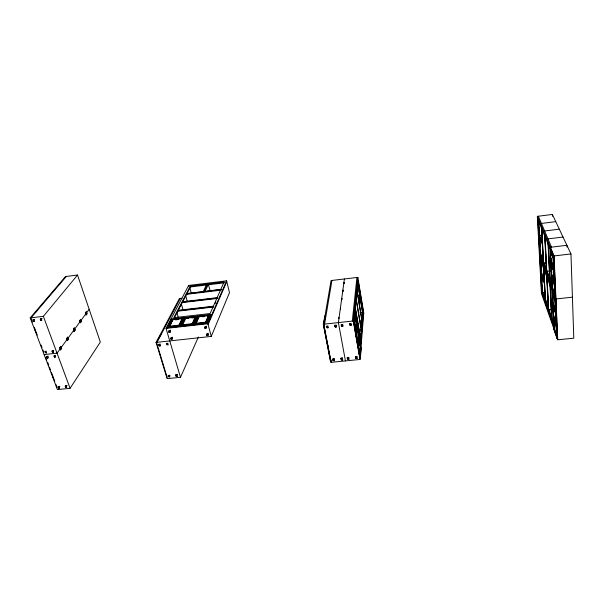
<?xml version="1.0" encoding="UTF-8"?>
<svg xmlns="http://www.w3.org/2000/svg" width="604" height="604" viewBox="0 0 604 604"><rect width="100%" height="100%" fill="white"/><g stroke="black" fill="none" stroke-linecap="round" stroke-linejoin="round"><path stroke-width="0.91" d="M168.81 331.679L168.81 330.705L170.003 330.577L170.268 332.427L169.067 332.562L168.871 331.898M86.236 313.461L85.685 313.801L86.093 314.986L85.768 314.035L86.689 312.842L85.987 313.385L86.682 313.552M80.173 321.101L80.845 320.928M74.043 330.275L74.239 330.63M67.255 339.138L67.535 339.667M60.438 348.599L59.788 347.655L60.423 348.893L60.83 348.281M60.913 347.821L60.778 348.191L61.125 347.919M67.437 340.573L68.418 339.403L67.61 337.168L66.629 338.338C67.61 338.195 67.452 342.876 67.255 339.508C67.112 338.965 67.595 339.954 67.421 339.75M67.829 339.025L67.61 337.168M68.139 338.361L67.187 339.539M359.833 353.665L359.69 355.424L360.173 355.371L360.747 348.349L359.267 339.758L358.784 339.81L359.229 342.385M360.89 348.455L363.767 313.038L357.825 277.372L331.06 280.55L323.593 324.212L330.977 362.347L359.999 359.463L360.671 351.218M360.278 356.722L360.928 348.682L359.169 338.436L358.482 346.356L360.278 356.722L359.795 356.768L360.014 354.087M354.586 315.484L355.077 315.431L354.397 322.098L353.906 322.151L354.873 312.774L354.382 312.827L353.499 321.373L359.893 358.112L360.384 358.066L361.117 349.006L354.774 312.494L358.059 280.384L363.359 312.147L360.565 346.1M359.893 358.112L360.044 356.3M360.263 353.589L360.49 350.871M73.99 330.297C74.383 333.77 73.484 327.662 74.677 329.293C74.519 329.731 74.028 329.678 74.005 330.207C74.073 330.101 75.538 329.127 74.39 329.225M74.337 329.656L74.654 329.316M74.677 329.195L74.488 329.49M357.311 281.388L362.476 312.238L360.014 346.168M360.573 337.213L360.89 333.521M361.041 331.672L361.2 329.822L356.013 298.633M361.645 324.476L361.939 320.928L356.73 289.346M362.302 316.655L362.657 312.389L360.346 298.55M360.173 355.371L358.67 346.696L359.267 339.758M80.362 321.2L80.241 321.811L80.264 321.207M80.407 321.547L79.955 321.63C79.434 319.297 80.038 322.528 80.362 321.494M356.828 338.957L357.591 343.359L358.081 343.314L358.693 336.413L357.191 327.693L356.7 327.745M358.451 341.124L358.61 339.365M357.696 344.71L358.187 344.658L358.882 336.768L357.085 326.364L356.602 326.417L356.904 328.146M80.777 321.2L80.928 320.558L80.687 321.147M80.974 320.611C80.279 320.626 80.015 323.948 80.113 321.826M357.9 339.909L358.051 338.187M358.006 341.2L358.24 338.572M86.123 313.401L85.836 313.597M86.13 313.748L85.36 312.842L86.244 311.8L86.976 313.944L86.093 314.986M355.945 333.317L356.194 330.728M355.809 329.882L355.567 332.464L356.058 332.411L356.79 324.665L354.971 314.103L354.488 314.156M356.519 337.191L356.058 334.548L356.987 325.043L356.503 325.088M358.187 344.658L356.36 334.133L357.085 326.364M359.161 303.789L359.848 296.526M360.037 296.707L359.335 304.167L361.879 319.274M358.081 343.314L356.549 334.495L357.191 327.693M355.628 329.414L355.462 331.105L355.952 331.052L356.602 324.288L355.077 315.431M356.141 326.439L356.005 322.959M355.832 332.072L355.665 333.816L356.164 333.763M356.058 332.411L354.201 321.713L354.971 314.103M354.012 323.548L353.702 321.766L354.397 315.001M359.999 359.463L353.302 320.981L357.825 277.372M352.298 321.094L356.926 277.478M351.188 323.487L349.61 323.608M207.935 334.435L208.176 335.552L206.961 335.688L206.711 333.823L207.919 333.695L207.746 334.457M206.017 327.315L206.258 328.44L205.043 328.576L204.786 326.711L206.002 326.575L205.821 327.338M342.838 324.393L341.268 324.514M172.072 338.353L172.329 339.456L171.136 339.591L170.879 337.742L172.072 337.613L172.072 338.353L171.03 338.466L171.091 339.161M340.445 308.991C340.913 305.73 340.127 310.29 340.543 308.727M341.758 299.388L341.547 299.878L341.879 298.497M343.004 291.105L342.71 291.445L343.064 290.365M344.069 283.359C343.351 283.397 344.658 281.796 343.865 283.08M344.401 278.965L338.399 322.604L345.435 360.913M330.977 362.347L331.234 360.52M336.315 325.095L334.752 325.216M330.411 361.056L323.351 324.642L323.842 324.59L330.886 361.011L330.411 361.056L330.667 359.244M328.44 347.723L328.01 347.768L328.274 346.009M342.929 291.249L342.974 290.237M343.804 283.155L343.918 283.676M328.025 325.994L326.47 326.115M324.582 324.106L331.943 280.445M323.351 324.642L324.816 316.088L325.299 316.035L324.28 322.03M325.654 335.628L323.608 325.027L324.038 322.491M324.325 320.799L324.612 319.101M342.8 290.577L343.042 290.743M340.467 308.765L340.362 308.214M339.063 318.195L338.821 317.764M156.096 342.408L211.264 336.413L229.497 292.608L226.568 280.837L188.644 285.45L166.055 328.395L180.49 377.319L167.119 378.655L156.096 342.408L179.411 298.55L182.023 298.24M60.921 347.723L61.336 347.519L60.868 347.693M208.372 334.571L208.01 333.227M211.264 336.413L207.874 323.721L226.568 280.837M206.462 327.466L206.1 326.115M208.101 324.575L226.764 281.63M207.142 323.351L210.698 314.556L207.142 323.351L167.217 327.821L171.491 319.025L171.612 319.441M209.58 315.114L206.417 322.981L209.58 315.114L198.248 316.405L194.782 323.85L206.296 322.559M215.099 303.578L215.854 301.864M224.016 282.068L210.132 313.544L173.801 317.689L190.23 286.168L224.016 282.068L224.212 282.853L190.441 286.953L174.465 317.696M180.49 377.319L198.406 336.979M205.571 322.189L208.456 315.681L205.685 322.612L205.571 322.189L195.938 323.268L196.051 323.699L198.958 316.76L195.938 323.268M194.903 324.272L198.248 316.405M197.546 316.051L193.748 324.854M193.816 322.823L196.421 316.617L192.925 324.061L181.479 325.337L181.6 325.76L185.164 317.893L196.73 316.579M192.215 323.691L195.288 317.175L192.336 324.114L192.215 323.691L182.642 324.763L182.763 325.186M203.926 291.853L207.255 284.914M206.417 285.012L203.261 291.551L187.044 293.491M182.642 324.763L185.851 318.248L185.964 318.67M181.479 325.337L185.164 317.893M183.669 318.066L172.155 319.38L168.388 327.24L172.276 319.795L183.465 318.519L179.75 325.971L183.344 318.104M178.943 325.178L182.204 318.663L179.063 325.601L178.943 325.178L169.43 326.243L169.55 326.666L171.249 323.404M172.585 338.474L172.178 337.198M168.055 343.291L166.629 343.397M170.532 331.453L170.139 330.116M172.095 321.773L172.827 319.735L169.43 326.243M160.407 344.114L158.988 344.22M167.217 327.821L171.211 320.203M157.002 342.309L180.241 298.452M343.842 282.883L343.978 282.408M341.683 298.572L341.94 298.889L341.841 298.489M70.072 388.312L100.332 342.075L77.523 275.024L65.504 276.557L30.2 317.9L57.41 389.565L70.072 388.312L43.375 316.345L77.523 275.024M67.882 338.3L67.814 338.731M60.619 349.92L60.196 348.757L60.619 349.92L61.638 348.704L60.672 346.454L61.638 348.704M74.164 331.347L75.107 330.222L74.201 328.032L75.107 330.222M80.37 322.838L81.283 321.751L80.4 319.599L81.283 321.751M74.33 328.017L73.386 329.142L74.013 329.927M89.173 309.263L57.04 353.166L44.122 354.571M55.583 355.446L54.254 355.545M61.283 347.466L60.385 348.901M59.788 347.655L60.808 346.439M79.615 320.664L80.528 319.584M86.395 313.212L86.538 312.759M53.718 350.433L52.382 350.539M48.35 356.232L47.021 356.33M46.463 351.226L45.134 351.332M30.472 318.331L31.612 316.987M35.628 312.276L37.35 310.26M31.076 317.795L66.304 276.458M343.97 282.446L343.835 283.057M341.675 299.161L341.773 299.191M343.978 282.627L343.918 283.012M338.806 317.863L338.829 318.202M33.507 321.434L34.42 321.328L34.013 320.241L32.737 320.09M40.121 319.214L41.412 319.373L41.812 320.46L40.808 320.505M45.889 352.857L46.372 352.947L45.98 351.906L44.711 351.717M52.563 351.188L52.948 352.23L53.635 352.155L53.243 351.113L51.967 350.924L52.359 351.966M46.999 357.749L48.26 357.946L47.867 356.911L46.606 356.715M54.602 357.266L55.5 357.168L55.115 356.126L53.839 355.937M60.687 348.198L60.876 348.176M159.373 345.896L160.445 345.865L160.12 344.793L158.686 344.612L159.011 345.677M167.376 344.182L168.101 345.043L167.784 343.97L166.334 343.782M58.309 387.141L58.777 388.206L59.66 388.123L59.283 387.126L58.029 386.9M65.519 387.187L65.141 386.19L66.41 386.417L66.78 387.406L65.896 387.496M326.575 327.625L328.274 327.798L328.055 326.666L326.356 326.492M335.537 327.013L336.571 326.9L336.36 325.767L334.646 325.601L334.858 326.726M342.068 326.311L343.102 326.198L342.898 325.065L341.169 324.892L341.381 326.024M350.471 324.242L349.52 323.993L349.724 325.126L351.46 325.299L351.256 324.159L350.501 324.423M169.173 376.3L169.883 377.115L169.573 376.088L168.154 375.869M176.391 375.409L176.693 376.435L177.402 376.368L177.093 375.341L175.673 375.122L175.975 376.149M333.582 359.682L333.786 360.762L334.548 360.686L334.344 359.606L332.676 359.395L332.88 360.475M341.721 358.867L340.807 358.58L341.003 359.667L341.675 359.976L342.687 359.871L342.491 358.791L341.721 358.867L341.924 359.946M348.123 358.225L347.194 357.938L347.398 359.025L348.07 359.335L349.089 359.237L348.893 358.149L348.123 358.225L348.319 359.312M356.315 357.402L355.386 357.123L355.575 358.21L357.281 358.414L357.092 357.326L356.345 357.576M537.356 216.353L552.388 214.435L570.961 253.937L573.8 338.187L557.756 339.788L541.448 293.453L537.356 216.353L554.049 255.937L557.756 339.788M541.426 223.442L555.778 221.638M544.634 230.992L559.312 229.165M539.07 227.27L539.508 235.688L542.271 235.349M547.987 238.882L563.019 237.04M217.297 283.14L219.078 282.929M550.07 248.727L550.621 248.659L553.906 256.474L555.725 297.553L555.182 297.613L553.347 256.534L537.847 219.486L539.712 254.631L551.807 286.115M550.84 261.917L551.384 261.849L554.298 268.976L553.74 269.044L550.84 261.917L550.297 250.116L550.848 250.048L553.4 256.134M186.832 293.899L221.343 289.384L204.975 291.347L208.38 284.227L210.147 290.992M186.621 294.299L220.988 290.192M550.523 251.506L551.067 251.438L553.619 257.538L553.068 257.606L550.523 251.506L550.976 261.404L553.513 267.625L554.064 267.564L553.944 264.831M539.712 254.631L540.686 254.518L551.852 283.367M543.26 254.903L540.535 255.228L540.286 250.547M30.2 317.9L43.375 316.345M554.049 255.937L570.961 253.937M86.244 311.8L86.976 313.944M553.347 256.534L553.906 256.474M550.297 250.116L553.204 257.07L553.762 257.002M85.36 312.842L85.866 313.989M182.77 301.713L217.734 297.598L217.546 298.014L182.551 302.136M182.333 302.559L217.364 298.436M33.454 321.29L34.164 321.358M550.976 261.404L551.52 261.336L553.113 265.231M546.371 262.793L543.577 263.118L541.796 227.957M551.256 262.363L550.712 262.423L553.966 270.464L554.525 270.396M342.989 290.109L342.936 290.758M551.15 265.201L551.694 265.133L554.238 271.407L553.687 271.475L551.15 265.201L551.603 274.926L554.125 281.328L554.676 281.26L554.555 278.572M178.316 310.275L213.061 306.251M178.089 310.713L213.778 306.583M177.863 311.151L213.589 307.021M34.964 330.177L35.402 330.124L34.436 327.587M545.004 235.598L546.756 271.362L550.312 270.954M553.83 270.969L554.351 282.74L551.467 275.416L550.931 263.812L553.83 270.969L554.381 270.902M357.107 295.424L359.773 295.122L359.07 302.559L356.617 288.04M544.234 273.997L541.531 274.307L544.257 281.675L543.494 266.84M73.386 329.142L74.096 330.101M551.467 275.416L552.011 275.356L554.902 282.68M170.955 319.086L211.928 314.412M551.875 275.839L551.331 275.9L554.578 284.152L555.129 284.091M185.277 318.316L196.534 317.032M198.369 316.828L209.694 315.537M175.5 319.856L178.059 319.569M186.825 318.572L188.539 318.376M191.974 317.983L195.402 317.598M202.521 316.783L204.25 316.587M555.159 292.094L555.272 294.737L554.729 294.797L552.215 288.236L551.777 278.663L552.313 278.603L554.842 285.043L555.084 290.328M548.356 243.51L550.078 279.969L551.897 279.765M168.267 326.824L179.63 325.548M66.629 338.338L66.991 339.335M68.056 338.406L68.418 339.403M167.097 327.398L207.029 322.929M552.079 288.689L552.615 288.637L555.499 296.141L554.955 296.202L552.079 288.689L551.55 277.281L554.434 284.627L554.985 284.567M166.055 328.395L207.874 323.721M551.777 278.663L554.298 285.103L554.842 285.043M168.969 331.158L169.815 331.06M550.063 248.621L551.95 289.15L552.486 289.089M170.071 331.762L169.097 332.125M169.022 332.132L169.951 332.026M204.975 328.327L204.952 327.436M161.14 334.178L156.149 342.793L156.602 342.747L163.397 365.103M552.569 290.917L552.033 290.977L555.521 300.301L555.68 303.759M362.476 312.238L363.359 312.147M551.95 289.15L555.808 299.418L557.53 338.383L557.001 338.436L553.815 329.369L552.018 290.675L539.938 258.92L541.705 292.442L542.664 292.336L553.475 322.71M360.022 312.683L362.657 312.389M545.155 292.238L542.49 292.532L542.105 285.179M362.891 313.136L363.767 313.038M324.907 317.41L325.337 317.364M552.252 292.359L555.121 299.916L555.627 311.271L552.773 303.555L552.252 292.359L552.788 292.298L552.917 295.099M555.755 305.488L555.944 309.807L555.408 309.867L552.902 303.125L552.471 293.733L553.007 293.68M171.03 338.195L171.883 338.104M206.878 334.276L207.738 334.186M206.779 335.024L207.995 334.888M206.923 335.258L207.867 335.152M206.893 335.439L206.938 335.001M323.593 324.212L353.302 320.981M572.418 297.176L555.952 298.965L552.675 290.403M44.364 354.925L44.787 354.88M353.499 321.373L353.997 321.32L360.384 358.066M555.808 299.41L555.265 299.471L557.001 338.436M323.608 325.027L324.046 324.975M353.702 321.766L354.201 321.713M359.259 321.222L361.939 320.928M548.228 300.732L545.503 301.026L543.811 267.64M555.121 299.916L555.665 299.856L555.823 303.351M552.471 293.733L554.978 300.362L555.521 300.301M356.118 324.34L356.602 324.288M552.902 303.125L553.438 303.072M47.776 357.855L47.218 357.84L46.878 356.941M159.947 345.775L159.335 345.76M327.753 327.7L327.051 327.693M335.514 326.862L336.05 326.802M356.307 324.718L356.79 324.665M552.773 303.555L553.302 303.502L555.854 310.358M553.166 303.925L552.637 303.986L555.854 312.676L556.39 312.623M556.745 324.205L556.209 324.265L553.362 316.375L552.856 305.36L553.385 305.299L553.513 308.055M556.36 319.071L556.526 322.808L555.99 322.861L553.498 315.975L553.068 306.734L553.604 306.673M358.459 330.116L361.2 329.822M547.028 276.904L548.651 309.882L551.437 309.58M159.713 354.503L160.158 354.457M325.745 336.972L326.228 336.919M355.862 334.178L356.36 334.133M552.856 305.36L555.71 313.099L556.246 313.038L556.578 320.482M326.228 337.689L326.666 337.644M356.058 334.548L356.549 334.495M553.068 306.734L555.567 313.514L556.11 313.461L556.276 317.198M553.498 315.975L554.027 315.915M358.399 336.813L358.882 336.768M553.362 316.375L553.891 316.322L556.427 323.329M358.587 337.168L359.063 337.115L358.285 346.009L357.794 346.062M553.755 316.723L553.226 316.783L556.684 326.394L556.888 330.992M553.445 318.149L556.292 326.062L556.782 337.04L557.311 336.987L554.472 328.938L553.944 328.991L553.445 318.149L553.974 318.097L554.095 320.807M550.297 284.575L551.928 319.123L553.702 318.935M556.971 332.834L557.092 335.59L556.563 335.65L554.079 328.614L553.664 319.524L554.185 319.463M327.919 346.424L328.357 346.379M52.88 377.364L53.303 377.326M328.093 349.112L328.576 349.059M556.427 325.662L556.964 325.609M556.292 326.062L556.828 326.001M358.67 346.696L358.18 346.749L358.935 351.083M553.664 319.524L556.148 326.454L556.684 326.394M360.271 348.395L360.747 348.349M554.079 328.614L554.6 328.561M360.452 348.727L360.928 348.682M553.815 329.369L554.336 329.316M166.681 376.103L167.074 376.066M330.75 359.674L330.32 359.72L328.501 350.297M58.724 388.078L59.411 388.146M66.062 387.345L66.531 387.436M176.655 376.307L177.138 376.398M333.763 360.618L334.269 360.716M166.674 377.402L167.119 377.357L163.669 365.994M347.881 359.116L348.802 359.259M40.755 320.362L41.555 320.49M538.353 216.224L551.497 247.142M552.124 265.337L553.09 267.723M539.508 235.688L542.256 242.483L541.433 226.251M539.742 237.032L542.46 243.759M539.599 237.44L542.347 244.265L543.222 261.411M552.139 274.865L553.09 277.266M553.702 281.305L552.094 277.221L552.298 281.607M540.837 256.013L542.966 261.524M543.894 263.94L545.48 268.055M546.756 271.362L548.417 275.651M550.078 279.969L550.705 281.585M552.751 288.176L553.702 290.637M554.427 294.171L555.401 296.707M539.455 255.809L552.35 289.543L552.131 284.846M553.747 294.82L555.665 299.856M30.91 318.278L32.457 322.098M35.719 330.962L37.297 335.129M41.072 345.08L42.008 347.542M42.944 350.01L43.873 352.472M45.791 357.523L46.795 360.158M47.791 362.528L48.75 365.314M49.46 367.194L50.464 369.829M51.355 372.185L54.798 381.267M56.134 384.786L57.146 387.458M46.115 352.97L45.61 352.117M33.643 320.467L33.96 321.305M47.497 357.123L47.807 357.923M58.92 387.323L59.215 388.1M33.318 320.324L33.733 321.411M47.188 356.987L47.58 358.021M58.618 387.194L58.988 388.183M53.379 352.185L52.873 351.324M41.034 319.591L41.351 320.437M54.745 356.337L54.821 357.236M66.04 386.613L66.334 387.383M40.71 319.456L41.117 320.543M52.246 351.143L52.586 352.049M65.489 386.583L65.647 387.202M52.208 351.226L52.488 351.966M54.081 356.239L54.352 356.972M553.913 307.527L556.11 313.461M541.728 275.56L544.453 282.944M542.785 293.385L544.891 299.312M545.82 301.909L548.017 308.093M548.651 309.882L551.007 316.519M551.928 319.123L552.856 321.721M541.705 292.442L553.664 326.288M556.948 336.738L557.53 338.383M159.713 345.012L159.969 345.843M158.965 344.914L159.199 345.677M168.433 376.186L168.659 376.911M176.7 375.545L176.934 376.345M166.704 344.001L166.983 344.929M176.043 375.356L176.308 376.254M175.953 375.431L176.172 376.164M172.155 319.38L172.276 319.795M176.791 312.185L178.293 317.455M180.445 326.341L184.477 317.545L184.597 317.961M181.517 304.439L183.216 310.501M185.579 295.303L187.232 301.275M190.23 286.168L190.441 286.953M189.95 288.199L191.325 293.242M188.644 285.45L188.856 286.228M325.986 337.334L328.01 347.768M327.594 326.9L327.768 327.776M333.891 359.825L334.057 360.663M324.816 316.088L325.156 317.825M333.174 359.629L333.355 360.565M333.023 359.712L333.174 360.482M342.4 359.901L341.487 359.757L341.313 358.814M335.899 326.001L336.066 326.877M342.038 359.01L342.189 359.848M335.582 325.85L335.794 326.983M335.16 325.813L335.348 326.794M335.009 325.911L335.16 326.719M342.43 325.299L342.589 326.175M348.44 358.368L348.591 359.214M342.113 325.148L342.317 326.281M341.69 325.111L341.872 326.092M341.532 325.209L341.683 326.017M356.994 358.444L356.632 357.545M350.796 324.393L350.947 325.277M355.899 357.357L356.073 358.3M349.89 324.303L350.033 325.111M355.741 357.44L355.877 358.217M354.374 324.839L355.303 330.214M359.237 352.819L359.539 354.556M354.79 328.002L355.099 329.784M356.013 335.061L356.934 340.324M357.236 342.075L357.545 343.835M358.444 348.999L359.342 354.178M354.284 311.498L355.077 316.118M355.401 317.968L355.718 319.818M356.035 321.66L356.352 323.51M356.677 325.36L356.994 327.209M357.311 329.059L357.628 330.901M358.429 335.522L358.746 337.372M359.063 339.221L359.38 341.071M359.705 342.913L360.022 344.763M360.339 346.613L360.656 348.463M354.382 312.827L354.986 316.33M355.394 319.433L355.703 321.2M357.198 329.882L357.5 331.619M357.946 334.216L358.248 335.952M358.829 339.342L359.274 341.902M354.397 322.098L355.952 331.052M354.835 305.118L360.497 338.142M354.79 305.571L360.316 337.802M354.903 306.938L360.278 338.27M356.058 298.21L361.139 328.115M357.938 284.159L359.614 294.208M538.949 221.207L540.686 254.518M541.056 261.6L542.664 292.336M538.776 221.66L538.874 223.533M539.697 239.312L540.089 246.802M540.912 262.423L541.343 270.652M541.909 281.502L541.622 275.983L544.34 283.374L545.148 299.229M541.463 275.462L541.577 277.53M541.66 228.063L543.374 261.789M543.653 267.278L545.321 300.037M544.861 235.628L546.544 269.965M546.824 275.53L548.462 308.84M544.672 234.813L546.386 269.58M546.658 275.107L548.281 308.04M548.206 243.495L549.866 278.58M550.176 285.133L551.731 318.051M548.017 242.695L549.738 279.093M550.002 284.62L551.595 318.18M551.067 251.438L551.15 253.242M550.848 250.048L551.097 255.5M551.512 264.643L551.724 269.105M550.621 248.659L550.712 250.539M551.082 258.708L551.165 260.535M551.663 271.226L551.746 273.144M552.267 284.386L552.358 286.439M552.864 297.425L552.954 299.35M553.46 310.328L553.558 312.457M554.042 323.019L554.17 325.722M550.531 250.094L550.403 247.278L566.892 245.292L566.96 247.134M550.916 258.55L551.135 263.246M551.528 271.694L551.739 276.398M552.69 297.017L552.954 302.619M553.339 311.022L553.558 315.688M553.898 323.155L554.155 328.757M552.388 214.435L552.471 216.277M553.808 257.923L554.011 262.529M554.419 271.808L554.623 276.338M554.706 278.15L554.782 279.962M555.023 285.458L555.227 289.912M555.303 291.694L555.386 293.469M555.899 305.103L555.974 306.847M556.865 326.923L557.024 330.584M557.107 332.411L557.19 334.246M553.664 258.452L553.823 262.098M554.276 272.306L554.442 275.892M553.204 257.07L553.74 269.044M554.434 284.627L554.955 296.202M555.71 313.099L556.209 324.265M553.068 257.606L553.513 267.625M553.687 271.475L554.125 281.328M554.298 285.103L554.729 294.797M554.978 300.362L555.408 309.867M555.567 313.514L555.99 322.861M556.148 326.454L556.563 335.65M357.009 356.556L355.454 356.76L357.009 356.556M348.833 357.372L347.277 357.583L348.833 357.372M342.438 358.013L340.89 358.225L342.438 358.013M334.314 358.829L332.774 359.033L334.314 358.829M177.372 374.563L175.923 374.759L177.372 374.563M169.86 375.318L168.418 375.507L169.86 375.318M66.885 385.639L65.504 385.828L66.885 385.639M59.773 386.349L58.392 386.537L59.773 386.349M41.955 318.693L40.521 318.904L41.955 318.693M34.571 319.561L33.137 319.773L34.571 319.561"/></g></svg>
